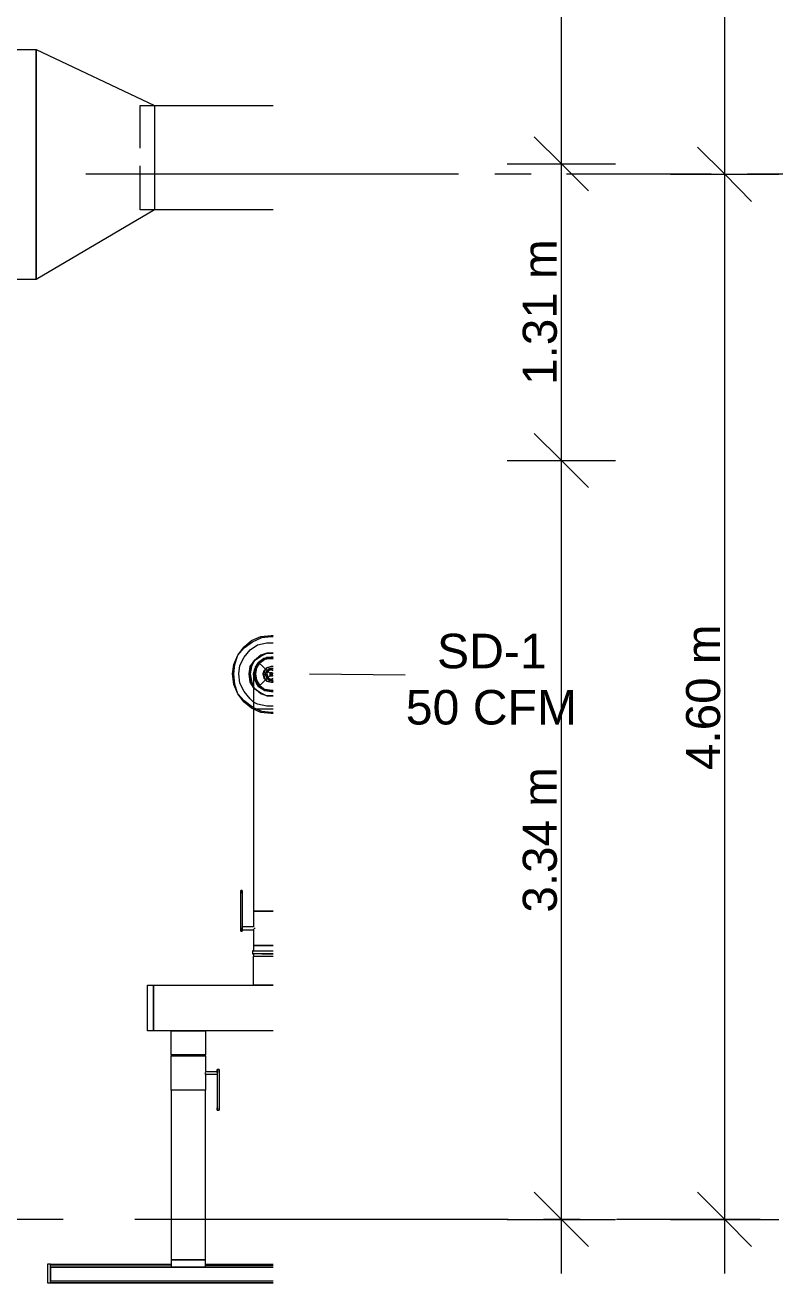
# Model space of a CAD drawing. Header units: metres. Extents: x -2 to 237, y -8 to 52.
# Drawn here: x 59.04 to 62.38, y 8.92 to 14.46 of the extents above; entities that cross this region are included whole.
import ezdxf

# ---------------------------------------------------------------- set-up
doc = ezdxf.new("R2010")
doc.units = ezdxf.units.M
doc.layers.add('HVAC - Ductos', color=5, linetype='Continuous', lineweight=0)
doc.layers.add('PDF_Text', color=7, linetype='Continuous', lineweight=0)
doc.layers.add('PDF_Geometry', color=7, linetype='Continuous', lineweight=0, true_color=0xaaaaaa)
doc.styles.add('PDF Helvetica', font='')
doc.styles.get('PDF Helvetica').set_extended_font_data('Helvetica')

msp = doc.modelspace()

# ---------------------------------------------------------------- linework, layer by layer
at = {"layer": 'HVAC - Ductos', "color": 252, "lineweight": 0, "true_color": 0x939598}
for points in [[(61.4027, 8.9639), (61.4027, 12.5422), (61.4027, 13.8479), (61.4027, 16.8397), (61.4027, 25.3478), (61.4027, 37.5945), (61.4027, 42.4235), (61.4027, 45.3375), (61.4027, 46.2263)], [(62.1218, 8.9639), (62.1218, 13.8021), (62.1218, 22.9975), (62.1218, 32.1928), (62.1218, 41.3881), (62.1218, 46.2263)], [(61.2833, 13.9671), (61.4027, 13.8479), (61.5214, 13.7288)], [(62.0024, 13.9213), (62.1218, 13.8021), (62.2405, 13.683)], [(61.1638, 13.8479), (61.4027, 13.8479), (61.6408, 13.8479)], [(61.8836, 13.8021), (62.1218, 13.8021), (62.3599, 13.8021)], [(61.2833, 12.6613), (61.4027, 12.5422), (61.5214, 12.4231)], [(61.1638, 12.5422), (61.4027, 12.5422), (61.6408, 12.5422)], [(61.2833, 9.3213), (61.4027, 9.2021), (61.5214, 9.0831)], [(62.0024, 9.3213), (62.1218, 9.2021), (62.2405, 9.0831)], [(61.1638, 9.2021), (61.4027, 9.2021), (61.6408, 9.2021)], [(61.8836, 9.2021), (62.1218, 9.2021), (62.3599, 9.2021)]]:
    msp.add_lwpolyline(points, dxfattribs=at)
at = {"layer": 'HVAC - Ductos', "lineweight": 0}
for points in [[(58.8183, 14.3519), (59.0887, 14.3519), (59.0887, 13.3394), (58.8183, 13.3394)], [(60.0279, 11.6029), (60.0324, 11.5662), (60.0462, 11.5434), (60.0324, 11.5662), (60.0279, 11.6029), (60.0324, 11.635), (60.0508, 11.6625), (60.0783, 11.6854), (60.1057, 11.6946), (60.1332, 11.6946), (60.1057, 11.6946), (60.1332, 11.6946), (60.1057, 11.6946), (60.0783, 11.6854), (60.0508, 11.6625), (60.0324, 11.635)], [(60.0324, 11.6029), (60.037, 11.5708), (60.0462, 11.548), (60.037, 11.5708), (60.0324, 11.6029), (60.037, 11.635), (60.0508, 11.6625), (60.0783, 11.6808), (60.1057, 11.6946), (60.0783, 11.6808), (60.0508, 11.6625), (60.037, 11.635)], [(60.1333, 11.5754), (60.1149, 11.5754), (60.1057, 11.5846), (60.1012, 11.6029), (60.1057, 11.6166), (60.1149, 11.6258), (60.1333, 11.6258), (60.1149, 11.6258), (60.1057, 11.6166), (60.0966, 11.6029), (60.1057, 11.5846), (60.1149, 11.5754)], [(60.1195, 11.6075), (60.1195, 11.6029), (60.1195, 11.6075), (60.1287, 11.6075), (60.1287, 11.6029), (60.1287, 11.6075)], [(60.1287, 11.5984), (60.1287, 11.6029), (60.1287, 11.5938), (60.1195, 11.5938), (60.1195, 11.6029), (60.1195, 11.5984)], [(60.0508, 11.5388), (60.0783, 11.5204), (60.1057, 11.5067), (60.1332, 11.5067), (60.1057, 11.5067), (60.0783, 11.5159), (60.0508, 11.5388), (60.0462, 11.5434), (60.0508, 11.5388), (60.0462, 11.548)], [(60.1332, 11.5067), (60.1057, 11.5067), (60.0783, 11.5159), (60.0508, 11.5388), (60.0783, 11.5204), (60.1057, 11.5067)], [(59.9912, 10.6362), (59.9912, 10.6408), (59.9912, 10.6454), (59.9912, 10.6499), (59.9912, 10.6454), (59.9912, 10.6408)], [(59.9958, 10.6362), (59.9958, 10.6408), (59.9958, 10.6454), (59.9958, 10.6499), (59.9958, 10.6454), (59.9958, 10.6408)], [(60.1241, 10.5583), (60.1057, 10.5583), (60.1241, 10.5583), (60.1333, 10.5583)], [(60.1241, 10.4071), (60.1057, 10.4071), (60.1241, 10.4071), (60.1333, 10.4071)], [(59.5789, 10.0314), (59.5789, 10.233), (59.6063, 10.233), (59.6063, 10.0314)], [(59.6843, 10.0314), (59.6934, 10.0314), (59.7071, 10.0314), (59.7209, 10.0314), (59.7392, 10.0314), (59.7575, 10.0314), (59.7805, 10.0314), (59.7988, 10.0314), (59.8125, 10.0314), (59.8263, 10.0314), (59.8308, 10.0314), (59.8354, 10.0314), (59.8354, 9.926), (59.8308, 9.926), (59.8263, 9.926), (59.8125, 9.926), (59.7988, 9.926), (59.7805, 9.926), (59.7575, 9.926), (59.7392, 9.926), (59.7209, 9.926), (59.7071, 9.926), (59.6934, 9.926), (59.6843, 9.926), (59.6843, 9.9214), (59.6934, 9.9214), (59.7071, 9.9214), (59.7209, 9.9214), (59.7392, 9.9214), (59.7575, 9.9214), (59.7805, 9.9214), (59.7988, 9.9214), (59.8125, 9.9214), (59.8263, 9.9214), (59.8308, 9.9214), (59.8354, 9.9214), (59.8354, 9.926), (59.8308, 9.926), (59.8354, 9.926), (59.8308, 9.926), (59.8263, 9.926), (59.8125, 9.926), (59.7988, 9.926), (59.7805, 9.926), (59.7575, 9.926), (59.7392, 9.926), (59.7209, 9.926), (59.7071, 9.926), (59.6934, 9.926), (59.6843, 9.926)], [(59.6843, 8.9914), (59.6888, 8.9914), (59.6934, 8.9914), (59.7071, 8.9914), (59.7209, 8.9914), (59.7392, 8.9914), (59.7575, 8.9914), (59.7805, 8.9914), (59.7988, 8.9914), (59.8125, 8.9914), (59.8263, 8.9914), (59.8308, 8.9914), (59.8354, 8.9914), (59.8354, 9.0234), (59.8308, 9.0234), (59.8263, 9.0234), (59.8125, 9.0234), (59.7988, 9.0234), (59.7805, 9.0234), (59.7575, 9.0234), (59.7392, 9.0234), (59.7209, 9.0234), (59.7071, 9.0234), (59.6934, 9.0234), (59.6888, 9.0234), (59.6843, 9.0234), (59.6934, 9.0234), (59.7071, 9.0234), (59.7209, 9.0234), (59.7392, 9.0234), (59.7575, 9.0234), (59.7805, 9.0234), (59.7988, 9.0234), (59.8125, 9.0234), (59.8263, 9.0234), (59.8308, 9.0234), (59.8354, 9.0234), (59.8354, 9.7703), (59.8308, 9.7703), (59.8263, 9.7703), (59.8125, 9.7703), (59.7988, 9.7703), (59.7805, 9.7703), (59.7575, 9.7703), (59.7392, 9.7703), (59.7209, 9.7703), (59.7071, 9.7703), (59.6934, 9.7703), (59.6843, 9.7703), (59.6843, 9.0234)], [(59.8858, 9.6924), (59.8858, 9.6878), (59.8858, 9.6832), (59.8858, 9.6878)], [(59.895, 9.6924), (59.895, 9.6878), (59.895, 9.6832), (59.895, 9.6878)], [(59.139, 8.9226), (59.1527, 8.9226), (59.1527, 9.0051), (59.139, 9.0051)], [(59.1527, 8.9914), (60.1333, 8.9914)]]:
    msp.add_lwpolyline(points, close=True, dxfattribs=at)
for points in [[(60.1332, 13.6464), (59.6109, 13.6464), (59.0887, 13.3394), (59.0887, 14.3519), (59.6109, 14.1045), (60.1332, 14.1045)], [(59.5468, 13.9167), (59.5468, 14.1045), (59.6109, 14.1045)], [(59.6109, 14.1045), (59.6109, 13.6464)], [(59.6109, 13.6464), (59.5468, 13.6464), (59.5468, 13.8388)], [(60.0462, 11.5984), (60.0462, 11.5938), (60.0462, 11.5754), (60.0462, 11.548), (60.0462, 11.5113), (60.0462, 11.4655), (60.0462, 11.4472), (60.037, 11.4518), (60.005, 11.4792), (59.9774, 11.5159), (59.9592, 11.5571), (59.9546, 11.6029), (59.9592, 11.6442), (59.9774, 11.6854), (60.005, 11.7221), (60.037, 11.7495), (60.0783, 11.7679), (60.1241, 11.7724), (60.1333, 11.7724)], [(60.0508, 11.4518), (60.0416, 11.4564), (60.005, 11.4838), (59.9774, 11.5159), (59.9637, 11.5571), (59.9592, 11.6029), (59.9637, 11.6442), (59.9774, 11.6854), (60.005, 11.7175), (60.0416, 11.7449), (60.0828, 11.7633), (60.1241, 11.7679), (60.1333, 11.7679)], [(60.0462, 11.4792), (60.0324, 11.493), (60.005, 11.525), (59.9866, 11.5617), (59.982, 11.6029), (59.9866, 11.6396), (60.005, 11.6762), (60.0324, 11.7083), (60.0645, 11.7313), (60.1057, 11.7404), (60.1332, 11.7404)], [(60.0554, 11.6304), (60.0462, 11.6029), (60.0508, 11.6212), (60.0599, 11.6396), (60.0691, 11.6533), (60.0554, 11.6304), (60.0554, 11.6258), (60.0508, 11.6029), (60.0554, 11.5754), (60.0554, 11.5708), (60.0462, 11.5984), (60.0462, 11.6029), (60.0508, 11.5984)], [(60.0508, 11.5938), (60.0462, 11.6029), (60.0508, 11.6212), (60.0554, 11.6258), (60.0554, 11.6304), (60.0554, 11.635), (60.0554, 11.6304), (60.0554, 11.6258)], [(60.0554, 11.6258), (60.0462, 11.6029), (60.0554, 11.5708), (60.0691, 11.548), (60.0966, 11.5296), (60.1241, 11.525), (60.1333, 11.525), (60.1241, 11.525), (60.0966, 11.5296), (60.092, 11.5342), (60.0737, 11.548), (60.0599, 11.5708)], [(60.1333, 11.6716), (60.1241, 11.6716), (60.0966, 11.667), (60.0737, 11.6533), (60.0599, 11.6304), (60.0554, 11.6029), (60.0599, 11.5754), (60.0737, 11.5526), (60.0966, 11.5342), (60.1241, 11.5296), (60.1333, 11.5296), (60.1241, 11.5296), (60.1057, 11.5296), (60.0874, 11.5388), (60.0737, 11.548), (60.0599, 11.5662), (60.0554, 11.58), (60.0508, 11.6029), (60.0554, 11.6212), (60.0599, 11.6396), (60.0737, 11.6533), (60.0874, 11.667), (60.1057, 11.6716), (60.1241, 11.6762), (60.1333, 11.6716), (60.1241, 11.6762), (60.1012, 11.6716)], [(60.1333, 11.6762), (60.1241, 11.6762), (60.0966, 11.6716), (60.0691, 11.6533), (60.0874, 11.667), (60.1057, 11.6762), (60.1241, 11.6762), (60.1333, 11.6762), (60.1241, 11.6762), (60.0966, 11.6716), (60.092, 11.6716), (60.0691, 11.6533), (60.0554, 11.635)], [(60.0554, 11.6304), (60.0599, 11.6396), (60.0691, 11.6533), (60.0874, 11.667), (60.092, 11.6716), (60.0966, 11.6716), (60.1057, 11.6762), (60.1241, 11.6762), (60.1333, 11.6762)], [(60.0599, 11.6304), (60.0737, 11.6533), (60.092, 11.667)], [(60.0599, 11.6396), (60.0599, 11.6396)], [(60.1333, 11.5708), (60.1241, 11.5662), (60.1057, 11.5708), (60.0966, 11.5846), (60.092, 11.6029), (60.0966, 11.6166), (60.1057, 11.6304), (60.1241, 11.635), (60.1333, 11.635), (60.1241, 11.635), (60.1057, 11.6304), (60.092, 11.6166), (60.0874, 11.6029), (60.092, 11.5846), (60.1057, 11.5708), (60.1241, 11.5662), (60.1333, 11.5662)], [(60.092, 11.6716), (60.0966, 11.6716)], [(60.1057, 11.6762), (60.1057, 11.6762)], [(60.1333, 11.525), (60.1241, 11.525), (60.1057, 11.5296), (60.0874, 11.5342), (60.0691, 11.548), (60.0599, 11.5617), (60.0508, 11.58), (60.0508, 11.5938)], [(60.0554, 11.5708), (60.0554, 11.5708)], [(60.0966, 11.5296), (60.0691, 11.548), (60.0554, 11.5708)], [(60.1333, 11.6166), (60.1241, 11.6212), (60.1103, 11.6166), (60.1057, 11.6029), (60.1103, 11.5846), (60.1241, 11.58), (60.1333, 11.5846)], [(60.2936, 11.6029), (60.7151, 11.5984)], [(60.0966, 11.5296), (60.0966, 11.5296)], [(60.1333, 11.5296), (60.1241, 11.5296), (60.1012, 11.5342)], [(60.1332, 11.4609), (60.1057, 11.4609), (60.0645, 11.47), (60.0462, 11.4792)], [(60.1333, 11.4472), (60.1241, 11.4472), (60.1057, 11.4472), (60.0874, 11.4472), (60.0691, 11.4472), (60.0599, 11.4472), (60.0508, 11.4472), (60.0462, 11.4472), (60.0462, 10.5583), (60.0508, 10.5583), (60.0599, 10.5583), (60.0691, 10.5583), (60.0874, 10.5583), (60.1057, 10.5583), (60.0874, 10.5583), (60.0691, 10.5583), (60.0599, 10.5583), (60.0508, 10.5583), (60.0462, 10.5583), (60.0462, 10.4896), (59.9958, 10.4896)], [(60.1333, 11.4288), (60.1241, 11.4288), (60.0783, 11.4334), (60.0462, 11.4472)], [(60.1333, 11.4334), (60.1241, 11.4334), (60.0828, 11.438), (60.0508, 11.4518)], [(59.9912, 10.6499), (59.9912, 10.6499)], [(59.9958, 10.6499), (59.9912, 10.6499)], [(59.9912, 10.485), (59.9912, 10.4804), (59.9912, 10.4758), (59.9912, 10.4712), (59.9912, 10.4758), (59.9912, 10.4804), (59.9912, 10.485), (59.9912, 10.6362)], [(59.9958, 10.6499), (59.9958, 10.6499)], [(59.9958, 10.6362), (59.9958, 10.485), (59.9958, 10.4804), (59.9958, 10.4758), (59.9958, 10.4712), (59.9958, 10.4758), (59.9958, 10.4804)], [(59.9912, 10.4712), (59.9912, 10.4712)], [(59.9912, 10.4712), (59.9958, 10.4712)], [(59.9958, 10.485), (59.9958, 10.4804), (59.9958, 10.4758), (60.0462, 10.4758), (60.0462, 10.4071), (60.0508, 10.4071), (60.0599, 10.4071), (60.0691, 10.4071), (60.0874, 10.4071), (60.1057, 10.4071), (60.0874, 10.4071), (60.0691, 10.4071), (60.0599, 10.4071), (60.0508, 10.4071), (60.0462, 10.4071), (60.0462, 10.3842), (60.0416, 10.3842), (60.0462, 10.3842), (60.0508, 10.3842), (60.0645, 10.3842), (60.0828, 10.3842), (60.1012, 10.3842), (60.1241, 10.3842), (60.1333, 10.3842)], [(59.9958, 10.4758), (59.9958, 10.4758)], [(59.9958, 10.4712), (59.9958, 10.4712)], [(60.0462, 10.4896), (60.0462, 10.4896)], [(60.0462, 10.4896), (60.0462, 10.4896)], [(60.0462, 10.4804), (60.0462, 10.4758)], [(60.0462, 10.4758), (60.0462, 10.4758)], [(60.0462, 10.4758), (60.0462, 10.4758)], [(60.0462, 10.4758), (60.0462, 10.4758)], [(60.0508, 10.485), (60.0508, 10.4804)], [(60.0416, 10.3842), (60.0416, 10.3705)], [(60.0828, 10.3705), (60.0874, 10.3705), (60.1057, 10.3705), (60.1241, 10.3705), (60.1333, 10.3705), (60.1241, 10.3705), (60.1012, 10.3705), (60.0828, 10.3705), (60.0645, 10.3705), (60.0508, 10.3705), (60.0462, 10.3705), (60.0416, 10.3705), (60.0462, 10.3705)], [(60.0599, 10.3705), (60.0508, 10.3705), (60.0462, 10.3705), (60.0462, 10.3613), (60.0508, 10.3613), (60.0599, 10.3613), (60.0691, 10.3613), (60.0874, 10.3613), (60.1057, 10.3613), (60.1241, 10.3613), (60.1333, 10.3613)], [(60.0462, 10.233), (60.0554, 10.233), (60.0691, 10.233), (60.0966, 10.233), (60.1241, 10.233), (60.1333, 10.233), (60.1241, 10.233), (60.0966, 10.233), (60.0691, 10.233), (60.0554, 10.233), (60.0462, 10.233), (60.0462, 10.3613)], [(60.0691, 10.3705), (60.0645, 10.3705)], [(60.092, 10.3613), (60.0966, 10.3613)], [(60.1332, 10.0314), (59.6063, 10.0314), (59.6063, 10.233), (60.1332, 10.233)], [(59.8858, 9.839), (59.8354, 9.839), (59.8354, 9.7703), (59.8308, 9.7703), (59.8263, 9.7703), (59.8125, 9.7703), (59.7988, 9.7703), (59.7805, 9.7703), (59.7575, 9.7703), (59.7392, 9.7703), (59.7209, 9.7703), (59.7071, 9.7703), (59.6934, 9.7703), (59.6843, 9.7703), (59.6843, 9.9214), (59.6934, 9.9214), (59.7071, 9.9214), (59.7209, 9.9214), (59.7392, 9.9214), (59.7575, 9.9214), (59.7805, 9.9214), (59.7988, 9.9214), (59.8125, 9.9214), (59.8263, 9.9214), (59.8308, 9.9214), (59.8354, 9.9214), (59.8308, 9.9214), (59.8354, 9.9214), (59.8354, 9.8527), (59.8858, 9.8527), (59.8858, 9.8481), (59.8858, 9.8527), (59.8858, 9.8573), (59.8858, 9.8619), (59.8858, 9.8573), (59.8858, 9.8527), (59.8858, 9.8481), (59.8858, 9.6924)], [(59.6843, 9.9214), (59.6843, 9.9214)], [(59.8858, 9.8619), (59.8858, 9.8573), (59.8858, 9.8619)], [(59.895, 9.8619), (59.8858, 9.8619)], [(59.895, 9.8619), (59.895, 9.8573), (59.895, 9.8619)], [(59.895, 9.8481), (59.895, 9.8527), (59.895, 9.8573), (59.895, 9.8619), (59.895, 9.8573), (59.895, 9.8527), (59.895, 9.8481), (59.895, 9.6924)], [(59.8354, 9.8527), (59.8354, 9.8527)], [(59.8354, 9.8527), (59.8354, 9.8527)], [(59.8354, 9.8527), (59.8354, 9.8527)], [(59.8354, 9.8527), (59.8354, 9.8527)], [(59.8354, 9.839), (59.8354, 9.8436), (59.8354, 9.8481)], [(59.8354, 9.839), (59.8354, 9.839)], [(59.8858, 9.8527), (59.8858, 9.8527)], [(59.8858, 9.6832), (59.8858, 9.6832)], [(59.8858, 9.6832), (59.895, 9.6832)], [(59.895, 9.6832), (59.895, 9.6832)], [(59.1527, 8.9731), (59.1527, 8.9823), (59.1527, 9.0006), (59.1527, 9.0051), (59.6843, 9.0051)], [(59.6843, 9.0006), (59.1527, 9.0006)], [(60.1333, 8.9914), (59.1527, 8.9914), (59.1527, 8.9318), (60.1333, 8.9318)], [(59.1527, 8.9777), (59.1527, 8.9823), (59.1527, 8.9868)], [(59.8308, 9.0234), (59.8354, 9.0234)], [(59.8354, 9.0051), (60.1332, 9.0051)], [(59.8354, 9.0006), (60.1332, 9.0006)], [(59.1527, 8.9226), (60.1333, 8.9226), (59.1527, 8.9226), (59.1527, 8.941), (59.1527, 8.9456), (59.1527, 8.9502)], [(59.1527, 8.9364), (59.1527, 8.941), (59.1527, 8.9456)]]:
    msp.add_lwpolyline(points, dxfattribs=at)
at = {"layer": 'PDF_Geometry', "lineweight": 0}
for points in [[(60.2569, 13.8021), (59.3086, 13.8021)], [(60.9487, 13.8021), (60.2569, 13.8021)], [(59.2077, 9.2021), (58.8916, 9.2021)], [(60.6922, 9.2021), (59.5239, 9.2021)]]:
    msp.add_lwpolyline(points, dxfattribs=at)
at = {"layer": 'PDF_Geometry', "color": 252, "lineweight": 0, "true_color": 0x939598}
for points in [[(61.2698, 13.8021), (61.1092, 13.8021)], [(62.0624, 13.8021), (61.4256, 13.8021)], [(62.3781, 13.8021), (62.2223, 13.8021)], [(61.1686, 9.2021), (60.6922, 9.2021)], [(61.485, 9.2021), (61.3244, 9.2021)], [(62.2776, 9.2021), (61.6455, 9.2021)]]:
    msp.add_lwpolyline(points, dxfattribs=at)
at = {"layer": 'PDF_Geometry', "color": 8, "lineweight": 0, "true_color": 0x808080}
for points in [[(60.1332, 11.5296), (60.1012, 11.5296), (60.0645, 11.5571), (60.0462, 11.6029), (60.0645, 11.6442), (60.1012, 11.6716), (60.1332, 11.6716)], [(60.1332, 11.5938), (60.0691, 11.6533)], [(60.0691, 11.548), (60.1332, 11.6075)]]:
    msp.add_lwpolyline(points, dxfattribs=at)

# ---------------------------------------------------------------- texts
at = {"layer": 'PDF_Text', "color": 252, "lineweight": 0, "true_color": 0x939598, "char_height": 0.15002, "attachment_point": 4, "rotation": 90, "style": 'PDF Helvetica'}
for s, insert in [('1.31 m', (61.3085, 12.8752)), ('4.60 m', (62.0278, 11.1799)), ('3.34 m', (61.3085, 10.5522))]:
    msp.add_mtext(s, dxfattribs=dict(at, insert=insert))
at = {"layer": 'PDF_Text', "color": 252, "lineweight": 0, "true_color": 0x939598, "char_height": 0.1519, "attachment_point": 4, "style": 'PDF Helvetica'}
for s, insert in [('SD-1', (60.8546, 11.7027)), ('50 CFM', (60.7172, 11.4552))]:
    msp.add_mtext(s, dxfattribs=dict(at, insert=insert))

doc.saveas('drawing.dxf')
